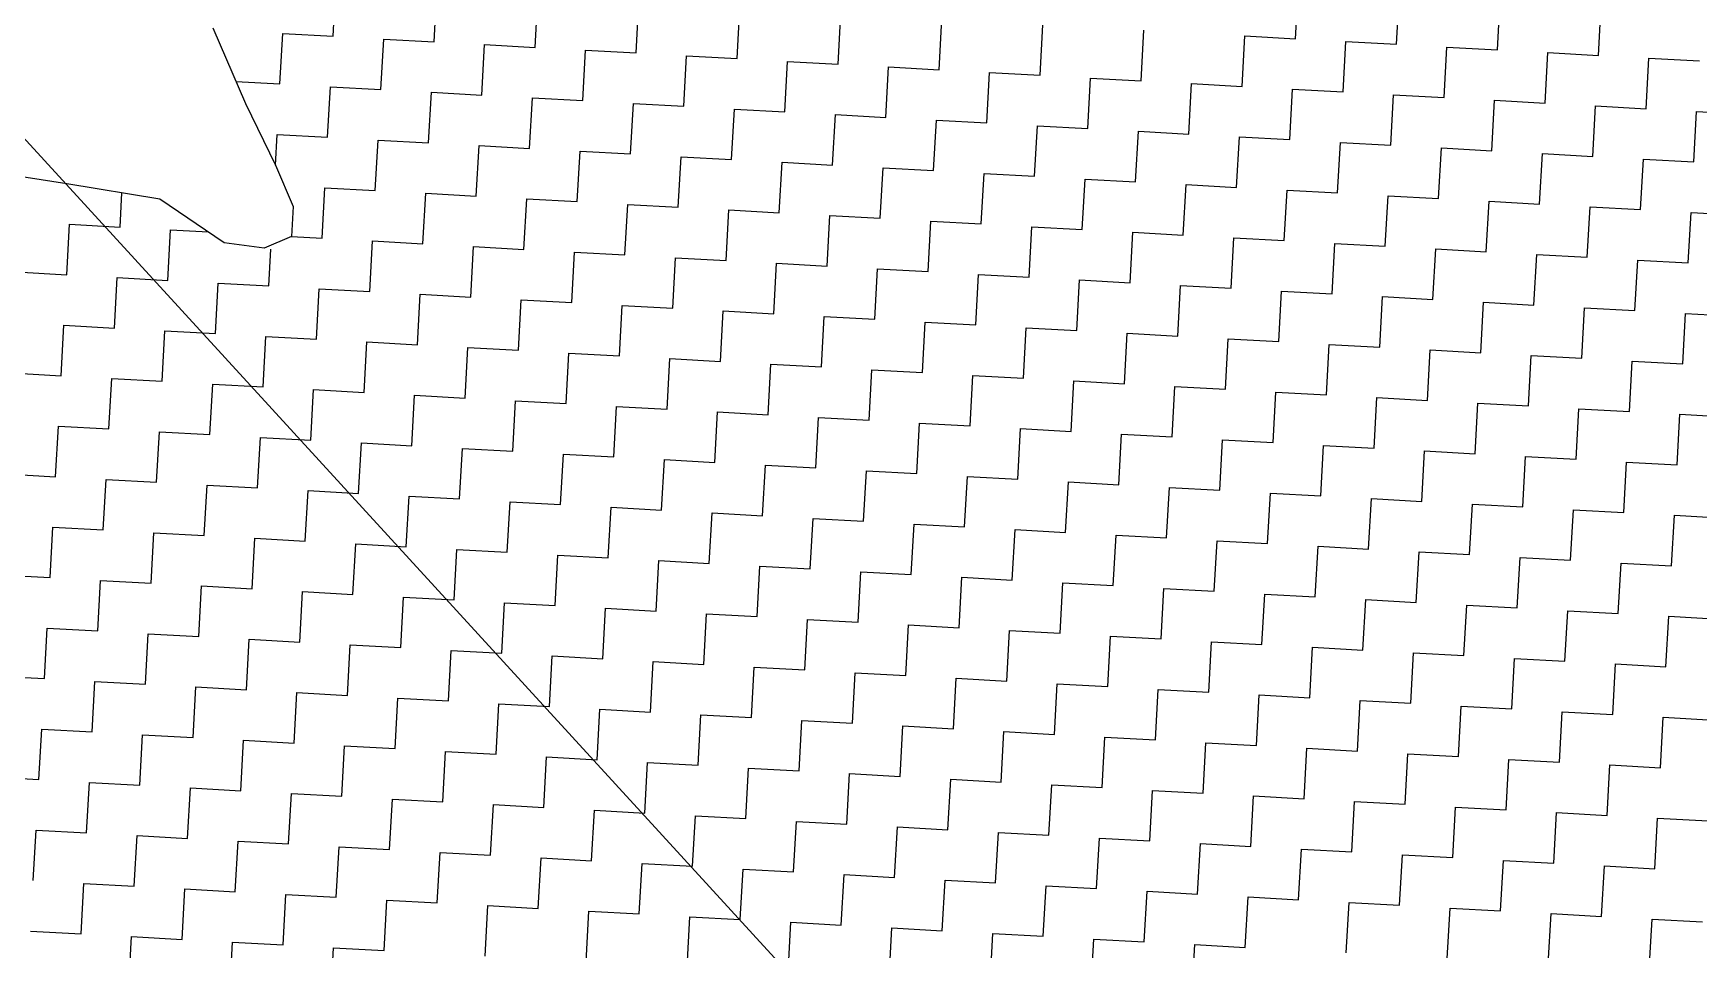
# Model space of a CAD drawing. Header units: metres. Extents: x 277693 to 281059, y 2038920 to 2043234.
# Drawn here: x 278589.8 to 279005.1, y 2042113.9 to 2042342.5 of the extents above; entities that cross this region are included whole.
import ezdxf

# ---------------------------------------------------------------- set-up
doc = ezdxf.new("R2010")
doc.units = ezdxf.units.M
doc.header["$MEASUREMENT"] = 0
doc.layers.add('POLY_HATCH', color=12, linetype='Continuous')
doc.layers.add('POLY_PARCEL', color=6, linetype='Continuous')

msp = doc.modelspace()

# ---------------------------------------------------------------- linework, layer by layer
at = {"layer": 'POLY_HATCH', "linetype": 'Continuous'}
for p, q in [((278664.56, 2042341.8), (278665.26, 2042354.4)), ((278689.75, 2042340.42), (278690.45, 2042353.01)), ((278714.94, 2042339.03), (278715.64, 2042351.62)), ((278904.57, 2042341.2), (278905.26, 2042353.8)), ((278929.76, 2042339.81), (278930.45, 2042352.41)), ((278954.95, 2042338.42), (278955.64, 2042351.02)), ((278740.13, 2042337.64), (278740.83, 2042350.23)), ((278765.32, 2042336.25), (278766.02, 2042348.84)), ((278790.51, 2042334.86), (278791.21, 2042347.45)), ((278980.14, 2042337.03), (278980.83, 2042349.63)), ((278651.27, 2042329.9), (278651.97, 2042342.5)), ((278651.97, 2042342.5), (278664.56, 2042341.8)), ((278815.71, 2042333.47), (278816.4, 2042346.06)), ((278840.9, 2042332.08), (278841.59, 2042344.67)), ((278866.09, 2042330.69), (278866.78, 2042343.29)), ((278676.46, 2042328.51), (278677.16, 2042341.11)), ((278677.16, 2042341.11), (278689.75, 2042340.42)), ((278701.65, 2042327.13), (278702.35, 2042339.72)), ((278702.35, 2042339.72), (278714.94, 2042339.03)), ((278726.84, 2042325.74), (278727.54, 2042338.33)), ((278727.54, 2042338.33), (278740.13, 2042337.64)), ((278891.28, 2042329.3), (278891.97, 2042341.9)), ((278891.97, 2042341.9), (278904.57, 2042341.2)), ((278916.47, 2042327.91), (278917.16, 2042340.51)), ((278917.16, 2042340.51), (278929.76, 2042339.81)), ((278941.66, 2042326.52), (278942.35, 2042339.12)), ((278942.35, 2042339.12), (278954.95, 2042338.42)), ((278752.03, 2042324.35), (278752.73, 2042336.94)), ((278752.73, 2042336.94), (278765.32, 2042336.25)), ((278777.22, 2042322.96), (278777.92, 2042335.55)), ((278777.92, 2042335.55), (278790.51, 2042334.86)), ((278802.42, 2042321.57), (278803.11, 2042334.16)), ((278803.11, 2042334.16), (278815.71, 2042333.47)), ((278966.85, 2042325.13), (278967.54, 2042337.73)), ((278967.54, 2042337.73), (278980.14, 2042337.03)), ((278992.04, 2042323.74), (278992.74, 2042336.34)), ((278992.74, 2042336.34), (279005.33, 2042335.64)), ((278640.3, 2042330.51), (278651.27, 2042329.9)), ((278827.61, 2042320.18), (278828.3, 2042332.77)), ((278828.3, 2042332.77), (278840.9, 2042332.08)), ((278852.8, 2042318.79), (278853.49, 2042331.38)), ((278853.49, 2042331.38), (278866.09, 2042330.69)), ((278877.99, 2042317.4), (278878.68, 2042330)), ((278878.68, 2042330), (278891.28, 2042329.3)), ((278663.17, 2042316.61), (278663.87, 2042329.21)), ((278663.87, 2042329.21), (278676.46, 2042328.51)), ((278688.36, 2042315.22), (278689.06, 2042327.82)), ((278689.06, 2042327.82), (278701.65, 2042327.13)), ((278713.55, 2042313.84), (278714.25, 2042326.43)), ((278714.25, 2042326.43), (278726.84, 2042325.74)), ((278903.18, 2042316.01), (278903.87, 2042328.61)), ((278903.87, 2042328.61), (278916.47, 2042327.91)), ((278928.37, 2042314.62), (278929.06, 2042327.22)), ((278929.06, 2042327.22), (278941.66, 2042326.52)), ((278953.56, 2042313.23), (278954.25, 2042325.83)), ((278954.25, 2042325.83), (278966.85, 2042325.13)), ((278738.74, 2042312.45), (278739.44, 2042325.04)), ((278739.44, 2042325.04), (278752.03, 2042324.35)), ((278763.93, 2042311.06), (278764.63, 2042323.65)), ((278764.63, 2042323.65), (278777.22, 2042322.96)), ((278789.13, 2042309.67), (278789.82, 2042322.26)), ((278789.82, 2042322.26), (278802.42, 2042321.57)), ((278978.75, 2042311.84), (278979.45, 2042324.44)), ((278979.45, 2042324.44), (278992.04, 2042323.74)), ((279003.94, 2042310.45), (279004.64, 2042323.05)), ((279004.64, 2042323.05), (279017.23, 2042322.35)), ((278814.32, 2042308.28), (278815.01, 2042320.87)), ((278815.01, 2042320.87), (278827.61, 2042320.18)), ((278839.51, 2042306.89), (278840.2, 2042319.48)), ((278840.2, 2042319.48), (278852.8, 2042318.79)), ((278864.7, 2042305.5), (278865.39, 2042318.09)), ((278865.39, 2042318.09), (278877.99, 2042317.4)), ((278650.15, 2042309.63), (278650.58, 2042317.31)), ((278650.58, 2042317.31), (278663.17, 2042316.61)), ((278675.07, 2042303.32), (278675.77, 2042315.92)), ((278675.77, 2042315.92), (278688.36, 2042315.22)), ((278700.26, 2042301.93), (278700.96, 2042314.53)), ((278700.96, 2042314.53), (278713.55, 2042313.84)), ((278889.89, 2042304.11), (278890.58, 2042316.71)), ((278890.58, 2042316.71), (278903.18, 2042316.01)), ((278915.08, 2042302.72), (278915.77, 2042315.32)), ((278915.77, 2042315.32), (278928.37, 2042314.62)), ((278940.27, 2042301.33), (278940.96, 2042313.93)), ((278940.96, 2042313.93), (278953.56, 2042313.23)), ((278725.45, 2042300.55), (278726.15, 2042313.14)), ((278726.15, 2042313.14), (278738.74, 2042312.45)), ((278750.64, 2042299.16), (278751.34, 2042311.75)), ((278751.34, 2042311.75), (278763.93, 2042311.06)), ((278775.84, 2042297.77), (278776.53, 2042310.36)), ((278776.53, 2042310.36), (278789.13, 2042309.67)), ((278965.46, 2042299.94), (278966.16, 2042312.54)), ((278966.16, 2042312.54), (278978.75, 2042311.84)), ((278990.65, 2042298.55), (278991.35, 2042311.15)), ((278991.35, 2042311.15), (279003.94, 2042310.45)), ((278801.03, 2042296.38), (278801.72, 2042308.97)), ((278801.72, 2042308.97), (278814.32, 2042308.28)), ((278826.22, 2042294.99), (278826.91, 2042307.58)), ((278826.91, 2042307.58), (278839.51, 2042306.89)), ((278851.41, 2042293.6), (278852.1, 2042306.19)), ((278852.1, 2042306.19), (278864.7, 2042305.5)), ((278611.4, 2042294.2), (278611.87, 2042302.74)), ((278661.78, 2042291.42), (278662.48, 2042304.02)), ((278662.48, 2042304.02), (278675.07, 2042303.32)), ((278686.97, 2042290.03), (278687.67, 2042302.63)), ((278687.67, 2042302.63), (278700.26, 2042301.93)), ((278712.16, 2042288.64), (278712.86, 2042301.24)), ((278712.86, 2042301.24), (278725.45, 2042300.55)), ((278876.6, 2042292.21), (278877.29, 2042304.8)), ((278877.29, 2042304.8), (278889.89, 2042304.11)), ((278901.79, 2042290.82), (278902.48, 2042303.42)), ((278902.48, 2042303.42), (278915.08, 2042302.72)), ((278926.98, 2042289.43), (278927.67, 2042302.03)), ((278927.67, 2042302.03), (278940.27, 2042301.33)), ((278737.35, 2042287.26), (278738.05, 2042299.85)), ((278738.05, 2042299.85), (278750.64, 2042299.16)), ((278762.55, 2042285.87), (278763.24, 2042298.46)), ((278763.24, 2042298.46), (278775.84, 2042297.77)), ((278787.74, 2042284.48), (278788.43, 2042297.07)), ((278788.43, 2042297.07), (278801.03, 2042296.38)), ((278952.17, 2042288.04), (278952.87, 2042300.64)), ((278952.87, 2042300.64), (278965.46, 2042299.94)), ((278977.36, 2042286.65), (278978.06, 2042299.25)), ((278978.06, 2042299.25), (278990.65, 2042298.55)), ((279002.55, 2042285.26), (279003.25, 2042297.86)), ((279003.25, 2042297.86), (279015.84, 2042297.16)), ((278598.11, 2042282.3), (278598.81, 2042294.9)), ((278598.81, 2042294.9), (278611.4, 2042294.2)), ((278623.3, 2042280.91), (278624, 2042293.51)), ((278624, 2042293.51), (278633.43, 2042292.99)), ((278812.93, 2042283.09), (278813.62, 2042295.68)), ((278813.62, 2042295.68), (278826.22, 2042294.99)), ((278838.12, 2042281.7), (278838.81, 2042294.29)), ((278838.81, 2042294.29), (278851.41, 2042293.6)), ((278863.31, 2042280.31), (278864, 2042292.9)), ((278864, 2042292.9), (278876.6, 2042292.21)), ((278648.49, 2042279.52), (278649, 2042288.68)), ((278654.19, 2042291.84), (278661.78, 2042291.42)), ((278673.68, 2042278.13), (278674.38, 2042290.73)), ((278674.38, 2042290.73), (278686.97, 2042290.03)), ((278698.87, 2042276.74), (278699.57, 2042289.34)), ((278699.57, 2042289.34), (278712.16, 2042288.64)), ((278888.5, 2042278.92), (278889.19, 2042291.51)), ((278889.19, 2042291.51), (278901.79, 2042290.82)), ((278913.69, 2042277.53), (278914.38, 2042290.13)), ((278914.38, 2042290.13), (278926.98, 2042289.43)), ((278938.88, 2042276.14), (278939.58, 2042288.74)), ((278939.58, 2042288.74), (278952.17, 2042288.04)), ((278724.06, 2042275.35), (278724.76, 2042287.95)), ((278724.76, 2042287.95), (278737.35, 2042287.26)), ((278749.26, 2042273.97), (278749.95, 2042286.56)), ((278749.95, 2042286.56), (278762.55, 2042285.87)), ((278774.45, 2042272.58), (278775.14, 2042285.17)), ((278775.14, 2042285.17), (278787.74, 2042284.48)), ((278964.07, 2042274.75), (278964.77, 2042287.35)), ((278964.77, 2042287.35), (278977.36, 2042286.65)), ((278989.26, 2042273.36), (278989.96, 2042285.96)), ((278989.96, 2042285.96), (279002.55, 2042285.26)), ((278585.52, 2042283), (278598.11, 2042282.3)), ((278610.01, 2042269.01), (278610.71, 2042281.61)), ((278610.71, 2042281.61), (278623.3, 2042280.91)), ((278635.2, 2042267.62), (278635.9, 2042280.22)), ((278635.9, 2042280.22), (278648.49, 2042279.52)), ((278799.64, 2042271.19), (278800.33, 2042283.78)), ((278800.33, 2042283.78), (278812.93, 2042283.09)), ((278824.83, 2042269.8), (278825.52, 2042282.39)), ((278825.52, 2042282.39), (278838.12, 2042281.7)), ((278850.02, 2042268.41), (278850.71, 2042281)), ((278850.71, 2042281), (278863.31, 2042280.31)), ((278660.39, 2042266.23), (278661.09, 2042278.83)), ((278661.09, 2042278.83), (278673.68, 2042278.13)), ((278685.58, 2042264.84), (278686.28, 2042277.44)), ((278686.28, 2042277.44), (278698.87, 2042276.74)), ((278710.77, 2042263.45), (278711.47, 2042276.05)), ((278711.47, 2042276.05), (278724.06, 2042275.35)), ((278875.21, 2042267.02), (278875.9, 2042279.61)), ((278875.9, 2042279.61), (278888.5, 2042278.92)), ((278900.4, 2042265.63), (278901.09, 2042278.22)), ((278901.09, 2042278.22), (278913.69, 2042277.53)), ((278925.59, 2042264.24), (278926.29, 2042276.84)), ((278926.29, 2042276.84), (278938.88, 2042276.14)), ((278735.97, 2042262.06), (278736.66, 2042274.66)), ((278736.66, 2042274.66), (278749.26, 2042273.97)), ((278761.16, 2042260.68), (278761.85, 2042273.27)), ((278761.85, 2042273.27), (278774.45, 2042272.58)), ((278786.35, 2042259.29), (278787.04, 2042271.88)), ((278787.04, 2042271.88), (278799.64, 2042271.19)), ((278950.78, 2042262.85), (278951.48, 2042275.45)), ((278951.48, 2042275.45), (278964.07, 2042274.75)), ((278975.97, 2042261.46), (278976.67, 2042274.06)), ((278976.67, 2042274.06), (278989.26, 2042273.36)), ((279001.16, 2042260.07), (279001.86, 2042272.67)), ((279001.86, 2042272.67), (279014.45, 2042271.97)), ((278596.72, 2042257.11), (278597.42, 2042269.71)), ((278597.42, 2042269.71), (278610.01, 2042269.01)), ((278621.91, 2042255.72), (278622.61, 2042268.32)), ((278622.61, 2042268.32), (278635.2, 2042267.62)), ((278811.54, 2042257.9), (278812.23, 2042270.49)), ((278812.23, 2042270.49), (278824.83, 2042269.8)), ((278836.73, 2042256.51), (278837.42, 2042269.1)), ((278837.42, 2042269.1), (278850.02, 2042268.41)), ((278861.92, 2042255.12), (278862.61, 2042267.71)), ((278862.61, 2042267.71), (278875.21, 2042267.02)), ((278647.1, 2042254.33), (278647.8, 2042266.93)), ((278647.8, 2042266.93), (278660.39, 2042266.23)), ((278672.29, 2042252.94), (278672.99, 2042265.54)), ((278672.99, 2042265.54), (278685.58, 2042264.84)), ((278697.48, 2042251.55), (278698.18, 2042264.15)), ((278698.18, 2042264.15), (278710.77, 2042263.45)), ((278887.11, 2042253.73), (278887.8, 2042266.32)), ((278887.8, 2042266.32), (278900.4, 2042265.63)), ((278912.3, 2042252.34), (278913, 2042264.93)), ((278913, 2042264.93), (278925.59, 2042264.24)), ((278937.49, 2042250.95), (278938.19, 2042263.55)), ((278938.19, 2042263.55), (278950.78, 2042262.85)), ((278722.68, 2042250.16), (278723.37, 2042262.76)), ((278723.37, 2042262.76), (278735.97, 2042262.06)), ((278747.87, 2042248.77), (278748.56, 2042261.37)), ((278748.56, 2042261.37), (278761.16, 2042260.68)), ((278773.06, 2042247.39), (278773.75, 2042259.98)), ((278773.75, 2042259.98), (278786.35, 2042259.29)), ((278962.68, 2042249.56), (278963.38, 2042262.16)), ((278963.38, 2042262.16), (278975.97, 2042261.46)), ((278987.87, 2042248.17), (278988.57, 2042260.77)), ((278988.57, 2042260.77), (279001.16, 2042260.07)), ((278584.13, 2042257.81), (278596.72, 2042257.11)), ((278608.62, 2042243.82), (278609.32, 2042256.42)), ((278609.32, 2042256.42), (278621.91, 2042255.72)), ((278798.25, 2042246), (278798.94, 2042258.59)), ((278798.94, 2042258.59), (278811.54, 2042257.9)), ((278823.44, 2042244.61), (278824.13, 2042257.2)), ((278824.13, 2042257.2), (278836.73, 2042256.51)), ((278848.63, 2042243.22), (278849.32, 2042255.81)), ((278849.32, 2042255.81), (278861.92, 2042255.12)), ((278633.81, 2042242.43), (278634.51, 2042255.03)), ((278634.51, 2042255.03), (278647.1, 2042254.33)), ((278659, 2042241.04), (278659.7, 2042253.64)), ((278659.7, 2042253.64), (278672.29, 2042252.94)), ((278684.19, 2042239.65), (278684.89, 2042252.25)), ((278684.89, 2042252.25), (278697.48, 2042251.55)), ((278873.82, 2042241.83), (278874.51, 2042254.42)), ((278874.51, 2042254.42), (278887.11, 2042253.73)), ((278899.01, 2042240.44), (278899.71, 2042253.03)), ((278899.71, 2042253.03), (278912.3, 2042252.34)), ((278924.2, 2042239.05), (278924.9, 2042251.64)), ((278924.9, 2042251.64), (278937.49, 2042250.95)), ((278709.38, 2042238.26), (278710.08, 2042250.86)), ((278710.08, 2042250.86), (278722.68, 2042250.16)), ((278734.58, 2042236.87), (278735.27, 2042249.47)), ((278735.27, 2042249.47), (278747.87, 2042248.77)), ((278759.77, 2042235.48), (278760.46, 2042248.08)), ((278760.46, 2042248.08), (278773.06, 2042247.39)), ((278949.39, 2042237.66), (278950.09, 2042250.25)), ((278950.09, 2042250.25), (278962.68, 2042249.56)), ((278974.58, 2042236.27), (278975.28, 2042248.87)), ((278975.28, 2042248.87), (278987.87, 2042248.17)), ((278999.77, 2042234.88), (279000.47, 2042247.48)), ((279000.47, 2042247.48), (279013.06, 2042246.78)), ((278595.33, 2042231.92), (278596.03, 2042244.52)), ((278596.03, 2042244.52), (278608.62, 2042243.82)), ((278620.52, 2042230.53), (278621.22, 2042243.13)), ((278621.22, 2042243.13), (278633.81, 2042242.43)), ((278784.96, 2042234.1), (278785.65, 2042246.69)), ((278785.65, 2042246.69), (278798.25, 2042246)), ((278810.15, 2042232.71), (278810.84, 2042245.3)), ((278810.84, 2042245.3), (278823.44, 2042244.61)), ((278835.34, 2042231.32), (278836.03, 2042243.91)), ((278836.03, 2042243.91), (278848.63, 2042243.22)), ((278645.71, 2042229.14), (278646.41, 2042241.74)), ((278646.41, 2042241.74), (278659, 2042241.04)), ((278670.9, 2042227.75), (278671.6, 2042240.35)), ((278671.6, 2042240.35), (278684.19, 2042239.65)), ((278696.09, 2042226.36), (278696.79, 2042238.96)), ((278696.79, 2042238.96), (278709.38, 2042238.26)), ((278860.53, 2042229.93), (278861.22, 2042242.52)), ((278861.22, 2042242.52), (278873.82, 2042241.83)), ((278885.72, 2042228.54), (278886.42, 2042241.13)), ((278886.42, 2042241.13), (278899.01, 2042240.44)), ((278910.91, 2042227.15), (278911.61, 2042239.74)), ((278911.61, 2042239.74), (278924.2, 2042239.05)), ((278721.29, 2042224.97), (278721.98, 2042237.57)), ((278721.98, 2042237.57), (278734.58, 2042236.87)), ((278746.48, 2042223.58), (278747.17, 2042236.18)), ((278747.17, 2042236.18), (278759.77, 2042235.48)), ((278771.67, 2042222.19), (278772.36, 2042234.79)), ((278772.36, 2042234.79), (278784.96, 2042234.1)), ((278936.1, 2042225.76), (278936.8, 2042238.35)), ((278936.8, 2042238.35), (278949.39, 2042237.66)), ((278961.29, 2042224.37), (278961.99, 2042236.96)), ((278961.99, 2042236.96), (278974.58, 2042236.27)), ((278986.48, 2042222.98), (278987.18, 2042235.58)), ((278987.18, 2042235.58), (278999.77, 2042234.88)), ((278582.74, 2042232.61), (278595.33, 2042231.92)), ((278607.23, 2042218.63), (278607.93, 2042231.23)), ((278607.93, 2042231.23), (278620.52, 2042230.53)), ((278796.86, 2042220.8), (278797.55, 2042233.4)), ((278797.55, 2042233.4), (278810.15, 2042232.71)), ((278822.05, 2042219.42), (278822.74, 2042232.01)), ((278822.74, 2042232.01), (278835.34, 2042231.32)), ((278847.24, 2042218.03), (278847.93, 2042230.62)), ((278847.93, 2042230.62), (278860.53, 2042229.93)), ((278632.42, 2042217.24), (278633.12, 2042229.84)), ((278633.12, 2042229.84), (278645.71, 2042229.14)), ((278657.61, 2042215.85), (278658.31, 2042228.45)), ((278658.31, 2042228.45), (278670.9, 2042227.75)), ((278682.8, 2042214.46), (278683.5, 2042227.06)), ((278683.5, 2042227.06), (278696.09, 2042226.36)), ((278872.43, 2042216.64), (278873.13, 2042229.23)), ((278873.13, 2042229.23), (278885.72, 2042228.54)), ((278897.62, 2042215.25), (278898.32, 2042227.84)), ((278898.32, 2042227.84), (278910.91, 2042227.15)), ((278922.81, 2042213.86), (278923.51, 2042226.45)), ((278923.51, 2042226.45), (278936.1, 2042225.76)), ((278708, 2042213.07), (278708.69, 2042225.67)), ((278708.69, 2042225.67), (278721.29, 2042224.97)), ((278733.19, 2042211.68), (278733.88, 2042224.28)), ((278733.88, 2042224.28), (278746.48, 2042223.58)), ((278758.38, 2042210.29), (278759.07, 2042222.89)), ((278759.07, 2042222.89), (278771.67, 2042222.19)), ((278948, 2042212.47), (278948.7, 2042225.06)), ((278948.7, 2042225.06), (278961.29, 2042224.37)), ((278973.19, 2042211.08), (278973.89, 2042223.67)), ((278973.89, 2042223.67), (278986.48, 2042222.98)), ((278998.38, 2042209.69), (278999.08, 2042222.29)), ((278999.08, 2042222.29), (279011.67, 2042221.59)), ((278593.94, 2042206.73), (278594.64, 2042219.32)), ((278594.64, 2042219.32), (278607.23, 2042218.63)), ((278619.13, 2042205.34), (278619.83, 2042217.94)), ((278619.83, 2042217.94), (278632.42, 2042217.24)), ((278783.57, 2042208.9), (278784.26, 2042221.5)), ((278784.26, 2042221.5), (278796.86, 2042220.8)), ((278808.76, 2042207.51), (278809.45, 2042220.11)), ((278809.45, 2042220.11), (278822.05, 2042219.42)), ((278833.95, 2042206.13), (278834.64, 2042218.72)), ((278834.64, 2042218.72), (278847.24, 2042218.03)), ((278644.32, 2042203.95), (278645.02, 2042216.55)), ((278645.02, 2042216.55), (278657.61, 2042215.85)), ((278669.51, 2042202.56), (278670.21, 2042215.16)), ((278670.21, 2042215.16), (278682.8, 2042214.46)), ((278694.71, 2042201.17), (278695.4, 2042213.77)), ((278695.4, 2042213.77), (278708, 2042213.07)), ((278859.14, 2042204.74), (278859.83, 2042217.33)), ((278859.83, 2042217.33), (278872.43, 2042216.64)), ((278884.33, 2042203.35), (278885.03, 2042215.94)), ((278885.03, 2042215.94), (278897.62, 2042215.25)), ((278909.52, 2042201.96), (278910.22, 2042214.55)), ((278910.22, 2042214.55), (278922.81, 2042213.86)), ((278719.9, 2042199.78), (278720.59, 2042212.38)), ((278720.59, 2042212.38), (278733.19, 2042211.68)), ((278745.09, 2042198.39), (278745.78, 2042210.99)), ((278745.78, 2042210.99), (278758.38, 2042210.29)), ((278770.28, 2042197), (278770.97, 2042209.6)), ((278770.97, 2042209.6), (278783.57, 2042208.9)), ((278934.71, 2042200.57), (278935.41, 2042213.16)), ((278935.41, 2042213.16), (278948, 2042212.47)), ((278959.9, 2042199.18), (278960.6, 2042211.77)), ((278960.6, 2042211.77), (278973.19, 2042211.08)), ((278985.09, 2042197.79), (278985.79, 2042210.38)), ((278985.79, 2042210.38), (278998.38, 2042209.69)), ((278581.35, 2042207.42), (278593.94, 2042206.73)), ((278605.84, 2042193.44), (278606.54, 2042206.03)), ((278606.54, 2042206.03), (278619.13, 2042205.34)), ((278795.47, 2042195.61), (278796.16, 2042208.21)), ((278796.16, 2042208.21), (278808.76, 2042207.51)), ((278820.66, 2042194.22), (278821.35, 2042206.82)), ((278821.35, 2042206.82), (278833.95, 2042206.13)), ((278845.85, 2042192.84), (278846.54, 2042205.43)), ((278846.54, 2042205.43), (278859.14, 2042204.74)), ((278631.03, 2042192.05), (278631.73, 2042204.65)), ((278631.73, 2042204.65), (278644.32, 2042203.95)), ((278656.22, 2042190.66), (278656.92, 2042203.26)), ((278656.92, 2042203.26), (278669.51, 2042202.56)), ((278681.42, 2042189.27), (278682.11, 2042201.87)), ((278682.11, 2042201.87), (278694.71, 2042201.17)), ((278871.04, 2042191.45), (278871.74, 2042204.04)), ((278871.74, 2042204.04), (278884.33, 2042203.35)), ((278896.23, 2042190.06), (278896.93, 2042202.65)), ((278896.93, 2042202.65), (278909.52, 2042201.96)), ((278921.42, 2042188.67), (278922.12, 2042201.26)), ((278922.12, 2042201.26), (278934.71, 2042200.57)), ((278706.61, 2042187.88), (278707.3, 2042200.48)), ((278707.3, 2042200.48), (278719.9, 2042199.78)), ((278731.8, 2042186.49), (278732.49, 2042199.09)), ((278732.49, 2042199.09), (278745.09, 2042198.39)), ((278756.99, 2042185.1), (278757.68, 2042197.7)), ((278757.68, 2042197.7), (278770.28, 2042197)), ((278946.61, 2042187.28), (278947.31, 2042199.87)), ((278947.31, 2042199.87), (278959.9, 2042199.18)), ((278971.8, 2042185.89), (278972.5, 2042198.48)), ((278972.5, 2042198.48), (278985.09, 2042197.79)), ((278996.99, 2042184.5), (278997.69, 2042197.09)), ((278997.69, 2042197.09), (279010.28, 2042196.4)), ((278592.55, 2042181.54), (278593.25, 2042194.13)), ((278593.25, 2042194.13), (278605.84, 2042193.44)), ((278782.18, 2042183.71), (278782.87, 2042196.31)), ((278782.87, 2042196.31), (278795.47, 2042195.61)), ((278807.37, 2042182.32), (278808.06, 2042194.92)), ((278808.06, 2042194.92), (278820.66, 2042194.22)), ((278832.56, 2042180.93), (278833.25, 2042193.53)), ((278833.25, 2042193.53), (278845.85, 2042192.84)), ((278617.74, 2042180.15), (278618.44, 2042192.74)), ((278618.44, 2042192.74), (278631.03, 2042192.05)), ((278642.93, 2042178.76), (278643.63, 2042191.35)), ((278643.63, 2042191.35), (278656.22, 2042190.66)), ((278668.13, 2042177.37), (278668.82, 2042189.97)), ((278668.82, 2042189.97), (278681.42, 2042189.27)), ((278857.75, 2042179.55), (278858.45, 2042192.14)), ((278858.45, 2042192.14), (278871.04, 2042191.45)), ((278882.94, 2042178.16), (278883.64, 2042190.75)), ((278883.64, 2042190.75), (278896.23, 2042190.06)), ((278908.13, 2042176.77), (278908.83, 2042189.36)), ((278908.83, 2042189.36), (278921.42, 2042188.67)), ((278693.32, 2042175.98), (278694.01, 2042188.58)), ((278694.01, 2042188.58), (278706.61, 2042187.88)), ((278718.51, 2042174.59), (278719.2, 2042187.19)), ((278719.2, 2042187.19), (278731.8, 2042186.49)), ((278743.7, 2042173.2), (278744.39, 2042185.8)), ((278744.39, 2042185.8), (278756.99, 2042185.1)), ((278933.32, 2042175.38), (278934.02, 2042187.97)), ((278934.02, 2042187.97), (278946.61, 2042187.28)), ((278958.51, 2042173.99), (278959.21, 2042186.58)), ((278959.21, 2042186.58), (278971.8, 2042185.89)), ((278983.7, 2042172.6), (278984.4, 2042185.19)), ((278984.4, 2042185.19), (278996.99, 2042184.5)), ((278579.96, 2042182.23), (278592.55, 2042181.54)), ((278604.45, 2042168.25), (278605.15, 2042180.84)), ((278605.15, 2042180.84), (278617.74, 2042180.15)), ((278768.89, 2042171.81), (278769.58, 2042184.41)), ((278769.58, 2042184.41), (278782.18, 2042183.71)), ((278794.08, 2042170.42), (278794.77, 2042183.02)), ((278794.77, 2042183.02), (278807.37, 2042182.32)), ((278819.27, 2042169.03), (278819.96, 2042181.63)), ((278819.96, 2042181.63), (278832.56, 2042180.93)), ((278629.64, 2042166.86), (278630.34, 2042179.45)), ((278630.34, 2042179.45), (278642.93, 2042178.76)), ((278654.84, 2042165.47), (278655.53, 2042178.06)), ((278655.53, 2042178.06), (278668.13, 2042177.37)), ((278680.03, 2042164.08), (278680.72, 2042176.68)), ((278680.72, 2042176.68), (278693.32, 2042175.98)), ((278844.46, 2042167.64), (278845.16, 2042180.24)), ((278845.16, 2042180.24), (278857.75, 2042179.55)), ((278869.65, 2042166.26), (278870.35, 2042178.85)), ((278870.35, 2042178.85), (278882.94, 2042178.16)), ((278894.84, 2042164.87), (278895.54, 2042177.46)), ((278895.54, 2042177.46), (278908.13, 2042176.77)), ((278705.22, 2042162.69), (278705.91, 2042175.29)), ((278705.91, 2042175.29), (278718.51, 2042174.59)), ((278730.41, 2042161.3), (278731.1, 2042173.9)), ((278731.1, 2042173.9), (278743.7, 2042173.2)), ((278755.6, 2042159.91), (278756.29, 2042172.51)), ((278756.29, 2042172.51), (278768.89, 2042171.81)), ((278920.03, 2042163.48), (278920.73, 2042176.07)), ((278920.73, 2042176.07), (278933.32, 2042175.38)), ((278945.22, 2042162.09), (278945.92, 2042174.68)), ((278945.92, 2042174.68), (278958.51, 2042173.99)), ((278970.41, 2042160.7), (278971.11, 2042173.29)), ((278971.11, 2042173.29), (278983.7, 2042172.6)), ((278591.16, 2042156.35), (278591.86, 2042168.94)), ((278591.86, 2042168.94), (278604.45, 2042168.25)), ((278780.79, 2042158.52), (278781.48, 2042171.12)), ((278781.48, 2042171.12), (278794.08, 2042170.42)), ((278805.98, 2042157.13), (278806.67, 2042169.73)), ((278806.67, 2042169.73), (278819.27, 2042169.03)), ((278831.17, 2042155.74), (278831.87, 2042168.34)), ((278831.87, 2042168.34), (278844.46, 2042167.64)), ((278995.61, 2042159.31), (278996.3, 2042171.9)), ((278996.3, 2042171.9), (279008.9, 2042171.21)), ((278616.35, 2042154.96), (278617.05, 2042167.55)), ((278617.05, 2042167.55), (278629.64, 2042166.86)), ((278641.55, 2042153.57), (278642.24, 2042166.16)), ((278642.24, 2042166.16), (278654.84, 2042165.47)), ((278666.74, 2042152.18), (278667.43, 2042164.77)), ((278667.43, 2042164.77), (278680.03, 2042164.08)), ((278856.36, 2042154.35), (278857.06, 2042166.95)), ((278857.06, 2042166.95), (278869.65, 2042166.26)), ((278881.55, 2042152.97), (278882.25, 2042165.56)), ((278882.25, 2042165.56), (278894.84, 2042164.87)), ((278906.74, 2042151.58), (278907.44, 2042164.17)), ((278907.44, 2042164.17), (278920.03, 2042163.48)), ((278691.93, 2042150.79), (278692.62, 2042163.39)), ((278692.62, 2042163.39), (278705.22, 2042162.69)), ((278717.12, 2042149.4), (278717.81, 2042162)), ((278717.81, 2042162), (278730.41, 2042161.3)), ((278742.31, 2042148.01), (278743, 2042160.61)), ((278743, 2042160.61), (278755.6, 2042159.91)), ((278931.93, 2042150.19), (278932.63, 2042162.78)), ((278932.63, 2042162.78), (278945.22, 2042162.09)), ((278957.12, 2042148.8), (278957.82, 2042161.39)), ((278957.82, 2042161.39), (278970.41, 2042160.7)), ((278982.32, 2042147.41), (278983.01, 2042160)), ((278983.01, 2042160), (278995.61, 2042159.31)), ((278578.57, 2042157.04), (278591.16, 2042156.35)), ((278603.06, 2042143.06), (278603.76, 2042155.65)), ((278603.76, 2042155.65), (278616.35, 2042154.96)), ((278767.5, 2042146.62), (278768.19, 2042159.22)), ((278768.19, 2042159.22), (278780.79, 2042158.52)), ((278792.69, 2042145.23), (278793.38, 2042157.83)), ((278793.38, 2042157.83), (278805.98, 2042157.13)), ((278817.88, 2042143.84), (278818.58, 2042156.44)), ((278818.58, 2042156.44), (278831.17, 2042155.74)), ((278628.26, 2042141.67), (278628.95, 2042154.26)), ((278628.95, 2042154.26), (278641.55, 2042153.57)), ((278653.45, 2042140.28), (278654.14, 2042152.87)), ((278654.14, 2042152.87), (278666.74, 2042152.18)), ((278678.64, 2042138.89), (278679.33, 2042151.48)), ((278679.33, 2042151.48), (278691.93, 2042150.79)), ((278843.07, 2042142.45), (278843.77, 2042155.05)), ((278843.77, 2042155.05), (278856.36, 2042154.35)), ((278868.26, 2042141.06), (278868.96, 2042153.66)), ((278868.96, 2042153.66), (278881.55, 2042152.97)), ((278893.45, 2042139.68), (278894.15, 2042152.27)), ((278894.15, 2042152.27), (278906.74, 2042151.58)), ((278703.83, 2042137.5), (278704.52, 2042150.1)), ((278704.52, 2042150.1), (278717.12, 2042149.4)), ((278729.02, 2042136.11), (278729.71, 2042148.71)), ((278729.71, 2042148.71), (278742.31, 2042148.01)), ((278754.21, 2042134.72), (278754.9, 2042147.32)), ((278754.9, 2042147.32), (278767.5, 2042146.62)), ((278918.64, 2042138.29), (278919.34, 2042150.88)), ((278919.34, 2042150.88), (278931.93, 2042150.19)), ((278943.83, 2042136.9), (278944.53, 2042149.49)), ((278944.53, 2042149.49), (278957.12, 2042148.8)), ((278969.03, 2042135.51), (278969.72, 2042148.1)), ((278969.72, 2042148.1), (278982.32, 2042147.41)), ((278589.77, 2042131.16), (278590.47, 2042143.75)), ((278590.47, 2042143.75), (278603.06, 2042143.06)), ((278779.4, 2042133.33), (278780.09, 2042145.93)), ((278780.09, 2042145.93), (278792.69, 2042145.23)), ((278804.59, 2042131.94), (278805.29, 2042144.54)), ((278805.29, 2042144.54), (278817.88, 2042143.84)), ((278829.78, 2042130.55), (278830.48, 2042143.15)), ((278830.48, 2042143.15), (278843.07, 2042142.45)), ((278994.22, 2042134.12), (278994.91, 2042146.71)), ((278994.91, 2042146.71), (279007.51, 2042146.02)), ((278614.97, 2042129.77), (278615.66, 2042142.36)), ((278615.66, 2042142.36), (278628.26, 2042141.67)), ((278640.16, 2042128.38), (278640.85, 2042140.97)), ((278640.85, 2042140.97), (278653.45, 2042140.28)), ((278665.35, 2042126.99), (278666.04, 2042139.58)), ((278666.04, 2042139.58), (278678.64, 2042138.89)), ((278854.97, 2042129.16), (278855.67, 2042141.76)), ((278855.67, 2042141.76), (278868.26, 2042141.06)), ((278880.16, 2042127.77), (278880.86, 2042140.37)), ((278880.86, 2042140.37), (278893.45, 2042139.68)), ((278905.35, 2042126.39), (278906.05, 2042138.98)), ((278906.05, 2042138.98), (278918.64, 2042138.29)), ((278690.54, 2042125.6), (278691.23, 2042138.19)), ((278691.23, 2042138.19), (278703.83, 2042137.5)), ((278715.73, 2042124.21), (278716.42, 2042136.81)), ((278716.42, 2042136.81), (278729.02, 2042136.11)), ((278740.92, 2042122.82), (278741.61, 2042135.42)), ((278741.61, 2042135.42), (278754.21, 2042134.72)), ((278930.54, 2042125), (278931.24, 2042137.59)), ((278931.24, 2042137.59), (278943.83, 2042136.9)), ((278955.74, 2042123.61), (278956.43, 2042136.2)), ((278956.43, 2042136.2), (278969.03, 2042135.51)), ((278980.93, 2042122.22), (278981.62, 2042134.81)), ((278981.62, 2042134.81), (278994.22, 2042134.12)), ((278766.11, 2042121.43), (278766.8, 2042134.03)), ((278766.8, 2042134.03), (278779.4, 2042133.33)), ((278791.3, 2042120.04), (278792, 2042132.64)), ((278792, 2042132.64), (278804.59, 2042131.94)), ((278816.49, 2042118.65), (278817.19, 2042131.25)), ((278817.19, 2042131.25), (278829.78, 2042130.55)), ((278601.68, 2042117.87), (278602.37, 2042130.46)), ((278602.37, 2042130.46), (278614.97, 2042129.77)), ((278626.87, 2042116.48), (278627.56, 2042129.07)), ((278627.56, 2042129.07), (278640.16, 2042128.38)), ((278652.06, 2042115.09), (278652.75, 2042127.68)), ((278652.75, 2042127.68), (278665.35, 2042126.99)), ((278841.68, 2042117.26), (278842.38, 2042129.86)), ((278842.38, 2042129.86), (278854.97, 2042129.16)), ((278866.87, 2042115.87), (278867.57, 2042128.47)), ((278867.57, 2042128.47), (278880.16, 2042127.77)), ((278892.06, 2042114.48), (278892.76, 2042127.08)), ((278892.76, 2042127.08), (278905.35, 2042126.39)), ((278677.25, 2042113.7), (278677.94, 2042126.29)), ((278677.94, 2042126.29), (278690.54, 2042125.6)), ((278702.44, 2042112.31), (278703.13, 2042124.9)), ((278703.13, 2042124.9), (278715.73, 2042124.21)), ((278727.63, 2042110.92), (278728.32, 2042123.52)), ((278728.32, 2042123.52), (278740.92, 2042122.82)), ((278917.25, 2042113.1), (278917.95, 2042125.69)), ((278917.95, 2042125.69), (278930.54, 2042125)), ((278942.45, 2042111.71), (278943.14, 2042124.3)), ((278943.14, 2042124.3), (278955.74, 2042123.61)), ((278967.64, 2042110.32), (278968.33, 2042122.91)), ((278968.33, 2042122.91), (278980.93, 2042122.22)), ((278589.08, 2042118.56), (278601.68, 2042117.87)), ((278752.82, 2042109.53), (278753.51, 2042122.13)), ((278753.51, 2042122.13), (278766.11, 2042121.43)), ((278778.01, 2042108.14), (278778.71, 2042120.74)), ((278778.71, 2042120.74), (278791.3, 2042120.04)), ((278803.2, 2042106.75), (278803.9, 2042119.35)), ((278803.9, 2042119.35), (278816.49, 2042118.65)), ((278992.83, 2042108.93), (278993.52, 2042121.52)), ((278993.52, 2042121.52), (279006.12, 2042120.83)), ((278613.58, 2042104.58), (278614.27, 2042117.17)), ((278614.27, 2042117.17), (278626.87, 2042116.48)), ((278638.77, 2042103.19), (278639.46, 2042115.78)), ((278639.46, 2042115.78), (278652.06, 2042115.09)), ((278663.96, 2042101.8), (278664.65, 2042114.39)), ((278664.65, 2042114.39), (278677.25, 2042113.7)), ((278828.39, 2042105.36), (278829.09, 2042117.96)), ((278829.09, 2042117.96), (278841.68, 2042117.26)), ((278853.58, 2042103.97), (278854.28, 2042116.57)), ((278854.28, 2042116.57), (278866.87, 2042115.87)), ((278878.77, 2042102.58), (278879.47, 2042115.18)), ((278879.47, 2042115.18), (278892.06, 2042114.48))]:
    msp.add_line(p, q, dxfattribs=at)
at = {"layer": 'POLY_HATCH'}
for p, q in [((278634.51, 2042343.87), (278642.66, 2042325.06)), ((278642.66, 2042325.06), (278650.16, 2042309.62)), ((278650.16, 2042309.62), (278654.6, 2042299.36)), ((278598.12, 2042304.98), (278581.56, 2042307.56)), ((278621.3, 2042301.2), (278598.12, 2042304.98)), ((278637.4, 2042290.3), (278621.3, 2042301.2)), ((278654.6, 2042299.36), (278654.19, 2042291.87)), ((278647.35, 2042288.91), (278637.4, 2042290.3)), ((278654.19, 2042291.87), (278647.35, 2042288.91))]:
    msp.add_line(p, q, dxfattribs=at)
at = {"layer": 'POLY_PARCEL'}
msp.add_line((278780.93, 2042104.98), (278565.17, 2042340.71), dxfattribs=at)

doc.saveas('drawing.dxf')
